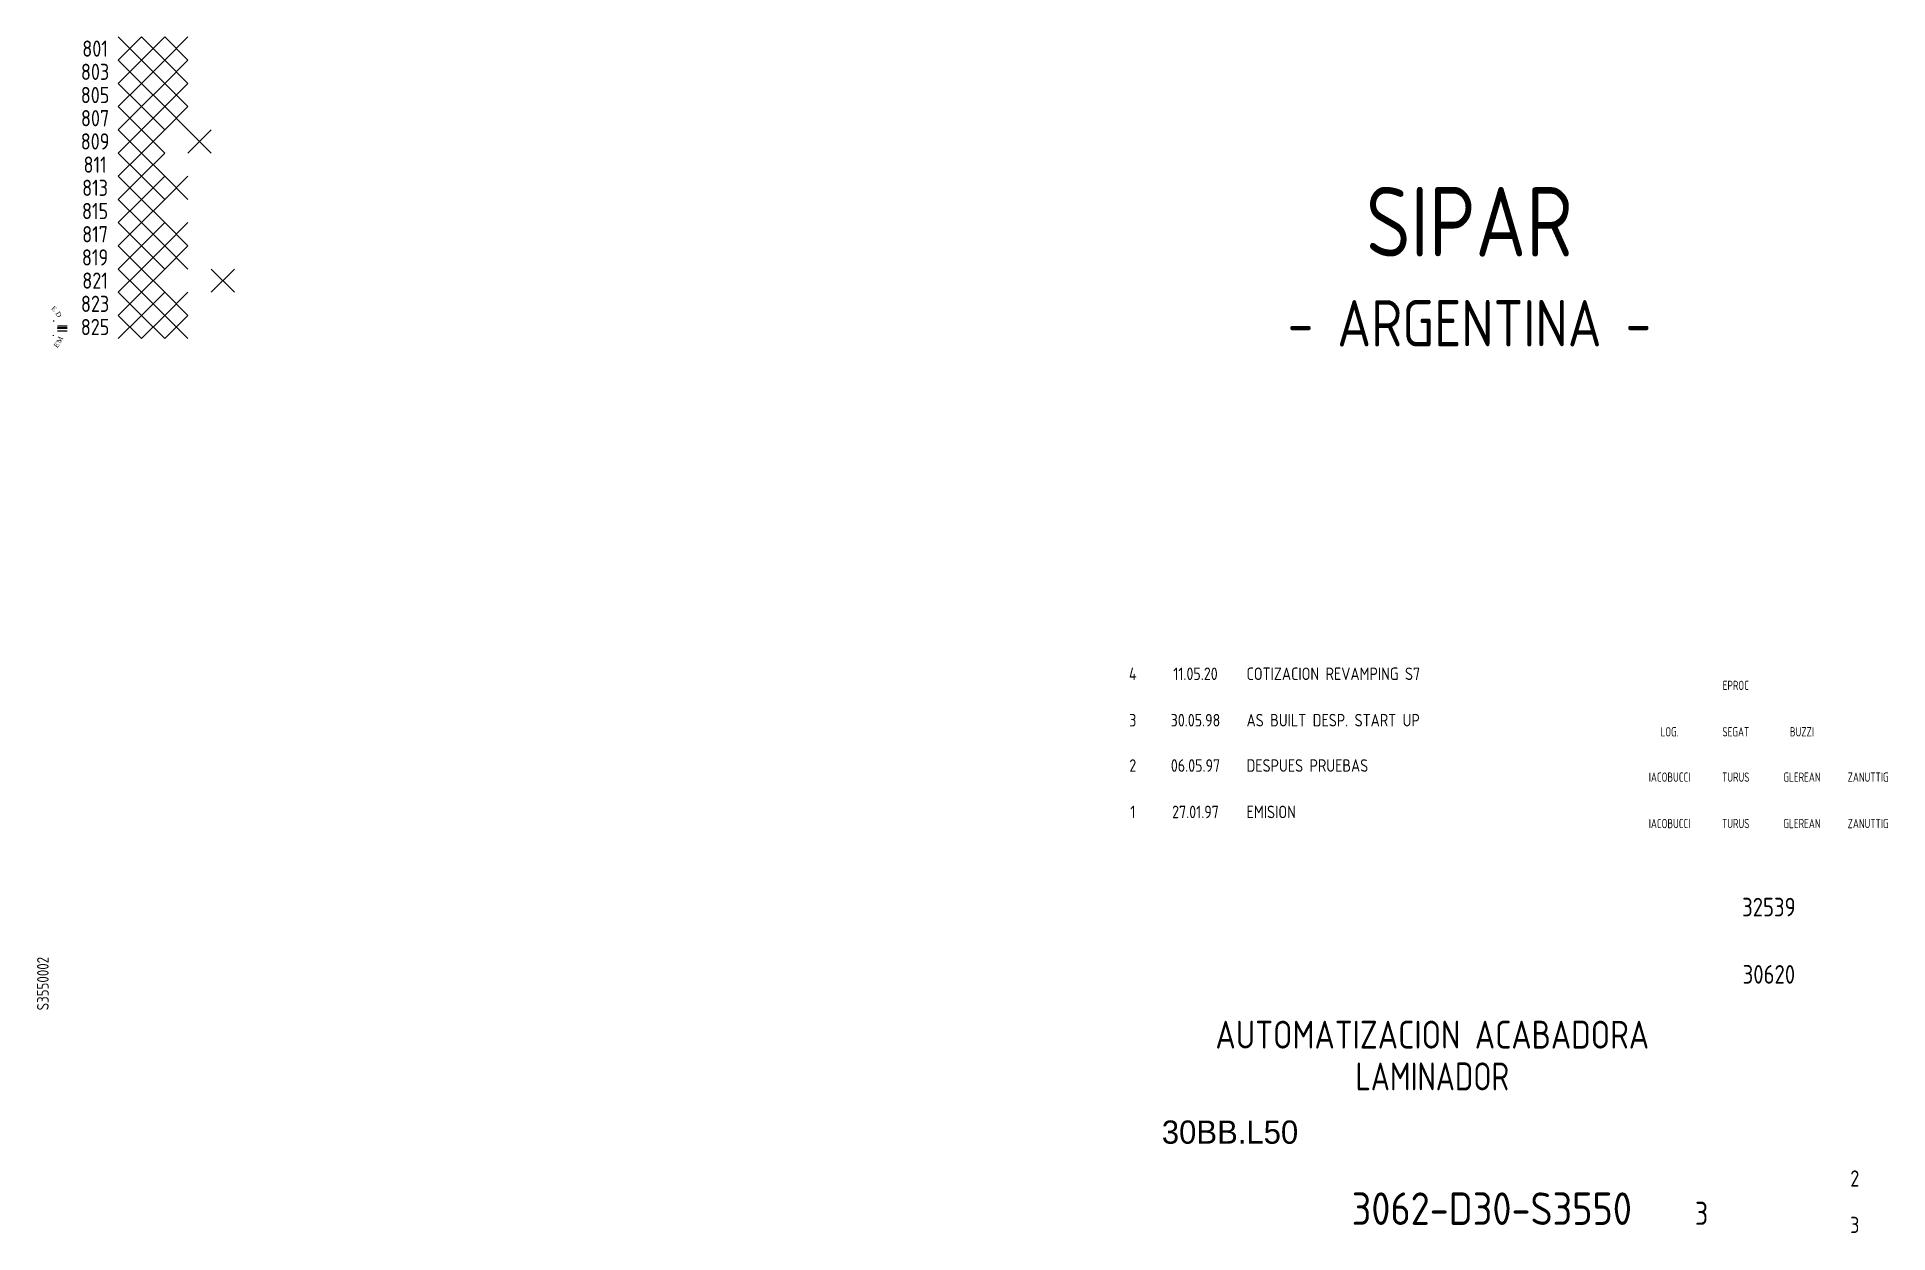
# Model space of a CAD drawing. Extents: x 13 to 412, y 14 to 272.
import ezdxf
from ezdxf.enums import TextEntityAlignment as Align

# ---------------------------------------------------------------- set-up
doc = ezdxf.new("R2010")
doc.units = 0
doc.header["$LTSCALE"] = 5
doc.header["$MEASUREMENT"] = 0
doc.layers.get('0').update_dxf_attribs({"linetype": 'CONTINUOUS'})
doc.layers.add('CART', color=7, linetype='CONTINUOUS')
doc.styles.add('CENTBH', font='CENT.SHX', dxfattribs={"height": 3})
doc.styles.add('DIN', font='DIN.shx', dxfattribs={"width": 0.85})
doc.styles.add('UNIV', font='UNIV.SHX', dxfattribs={"height": 5})

msp = doc.modelspace()

# ---------------------------------------------------------------- linework, layer by layer
at = {"layer": 'CART', "color": 3}
for p, q in [((31, 272), (36, 267)), ((36, 272), (41, 267)), ((41, 272), (46, 267)), ((31, 267), (36, 262)), ((36, 267), (41, 262)), ((41, 267), (46, 262)), ((31, 262), (36, 257)), ((36, 262), (41, 257)), ((41, 262), (46, 257)), ((31, 257), (36, 252)), ((36, 257), (41, 252)), ((41, 257), (46, 252)), ((31, 252), (36, 247)), ((36, 252), (41, 247)), ((46, 252), (51, 247)), ((31, 247), (36, 242)), ((36, 247), (41, 242)), ((31, 242), (36, 237)), ((36, 242), (41, 237)), ((41, 242), (46, 237)), ((31, 237), (36, 232)), ((36, 237), (41, 232)), ((31, 232), (36, 227)), ((36, 232), (41, 227)), ((41, 232), (46, 227)), ((31, 227), (36, 222)), ((36, 227), (41, 222)), ((41, 227), (46, 222)), ((31, 222), (36, 217)), ((36, 222), (41, 217)), ((51, 222), (56, 217)), ((31, 217), (36, 212)), ((36, 217), (41, 212)), ((41, 217), (46, 212)), ((31, 212), (36, 207)), ((36, 212), (41, 207)), ((41, 212), (46, 207))]:
    msp.add_line(p, q, dxfattribs=at)
at = {"layer": 'CART', "color": 1}
for p, q in [((17.07, 210.9), (17.07, 210.72)), ((17.07, 207.57), (17.07, 207.75)), ((17.87, 209.76), (19.98, 209.76)), ((17.87, 208.71), (19.98, 208.71)), ((20, 209.32), (17.9, 209.32)), ((17.9, 209.32), (17.9, 209.15)), ((20, 209.15), (17.9, 209.15)), ((19.91, 209.24), (17.99, 209.24))]:
    msp.add_line(p, q, dxfattribs=at)
at = {"layer": 'CART', "color": 3}
for points in [[(31, 267), (36, 272)], [(36, 267), (41, 272)], [(41, 267), (46, 272)], [(31, 262), (36, 267)], [(36, 262), (41, 267)], [(41, 262), (46, 267)], [(31, 257), (36, 262)], [(36, 257), (41, 262)], [(41, 257), (46, 262)], [(31, 252), (36, 257)], [(36, 252), (41, 257)], [(41, 252), (46, 257)], [(31, 247), (36, 252)], [(36, 247), (41, 252)], [(46, 247), (51, 252)], [(31, 242), (36, 247)], [(36, 242), (41, 247)], [(31, 237), (36, 242)], [(36, 237), (41, 242)], [(41, 237), (46, 242)], [(31, 232), (36, 237)], [(36, 232), (41, 237)], [(31, 227), (36, 232)], [(36, 227), (41, 232)], [(41, 227), (46, 232)], [(31, 222), (36, 227)], [(36, 222), (41, 227)], [(41, 222), (46, 227)], [(31, 217), (36, 222)], [(36, 217), (41, 222)], [(51, 217), (56, 222)], [(31, 212), (36, 217)], [(36, 212), (41, 217)], [(41, 212), (46, 217)], [(31, 207), (36, 212)], [(36, 207), (41, 212)], [(41, 207), (46, 212)]]:
    msp.add_lwpolyline(points, dxfattribs=at)

# ---------------------------------------------------------------- texts
at = {"color": 15, "style": 'DIN', "width": 0.85}
msp.add_text('SIPAR', height=15, dxfattribs=at).set_placement((322, 224.7), align=Align.CENTER)
at = {"color": 2, "style": 'DIN'}
for s, height, width, p in [('- ARGENTINA -', 10, 0.85, (322, 205.31)), ('AUTOMATIZACION ACABADORA', 6, 0.85, (314, 54)), ('LAMINADOR', 6, 0.8, (314, 45))]:
    msp.add_text(s, height=height, dxfattribs=dict(at, width=width)).set_placement(p, align=Align.CENTER)
at = {"color": 3, "style": 'DIN'}
for s, height, width, p in [('4', 2.7, 0.85, (249.5, 134.77)), ('11.05.20', 2.7, 0.85, (263, 134.77)), ('EPROC', 2, 0.75, (379.37, 132.27)), ('3', 2.7, 0.85, (249.5, 124.77)), ('30.05.98', 2.7, 0.85, (263, 124.77)), ('LOG.', 2, 0.75, (365.12, 122.27)), ('SEGAT', 2, 0.75, (379.37, 122.27)), ('BUZZI', 2, 0.75, (393.62, 122.27)), ('2', 2.7, 0.85, (249.5, 115)), ('06.05.97', 2.7, 0.85, (263, 115)), ('IACOBUCCI', 2, 0.75, (365.12, 112.5)), ('TURUS', 2, 0.75, (379.37, 112.5)), ('GLEREAN', 2, 0.75, (393.62, 112.5)), ('ZANUTTIG', 2, 0.75, (407.87, 112.5)), ('1', 2.7, 0.85, (249.5, 105)), ('27.01.97', 2.7, 0.85, (263, 105)), ('IACOBUCCI', 2, 0.75, (365.12, 102.5)), ('TURUS', 2, 0.75, (379.37, 102.5)), ('GLEREAN', 2, 0.75, (393.62, 102.5)), ('ZANUTTIG', 2, 0.75, (407.87, 102.5)), ('32539', 4, 0.85, (386.5, 84.5)), ('30620', 4, 0.85, (386.5, 70)), ('3', 3.5, 0.85, (405, 16))]:
    msp.add_text(s, height=height, dxfattribs=dict(at, width=width)).set_placement(p, align=Align.MIDDLE)
at = {"color": 3, "style": 'DIN', "width": 0.85}
for s, p in [('COTIZACION REVAMPING S7', (274, 134.77)), ('AS BUILT DESP. START UP', (274, 124.77)), ('DESPUES PRUEBAS', (274, 115)), ('EMISION', (274, 105))]:
    msp.add_text(s, height=2.7, dxfattribs=at).set_placement(p, align=Align.MIDDLE_LEFT)
msp.add_text('S3550002', height=2.5, rotation=90, dxfattribs=at).set_placement((16, 68), align=Align.CENTER)
at = {"color": 3, "style": 'UNIV'}
msp.add_text('30BB.L50', height=5, dxfattribs=at).set_placement((255.75, 33.5))
at = {"color": 2, "style": 'DIN', "width": 0.85}
msp.add_text('2', height=3.5, dxfattribs=at).set_placement((405, 26), align=Align.MIDDLE)
at = {"color": 2, "style": 'DIN', "width": 0.9}
msp.add_text('3062-D30-S3550', height=7, dxfattribs=at).set_placement((357, 16), align=Align.RIGHT)
at = {"color": 3, "style": 'DIN', "width": 0.85}
msp.add_text('3', height=5, dxfattribs=at).set_placement((372, 16), align=Align.CENTER)
at = {"layer": 'CART', "color": 3, "style": 'DIN', "width": 0.85}
for s, p in [('801', (26, 269.5)), ('803', (26, 264.5)), ('805', (26, 259.5)), ('807', (26, 254.5)), ('809', (26, 249.5)), ('811', (26, 244.5)), ('813', (26, 239.5)), ('815', (26, 234.5)), ('817', (26, 229.5)), ('819', (26, 224.5)), ('821', (26, 219.5)), ('823', (26, 214.5)), ('825', (26, 209.5))]:
    msp.add_text(s, height=3.5, dxfattribs=at).set_placement(p, align=Align.MIDDLE)
at = {"layer": 'CART', "color": 1, "style": 'CENTBH'}
for s, rotation, p in [('E', 315, (17.21, 213.44)), ('D', 300, (18.15, 212.21)), ('M', 64.9681, (18.39, 206.72)), ('E', 52.2895, (17.71, 205.6))]:
    msp.add_text(s, height=1.05, rotation=rotation, dxfattribs=at).set_placement(p, align=Align.MIDDLE)

doc.saveas('drawing.dxf')
